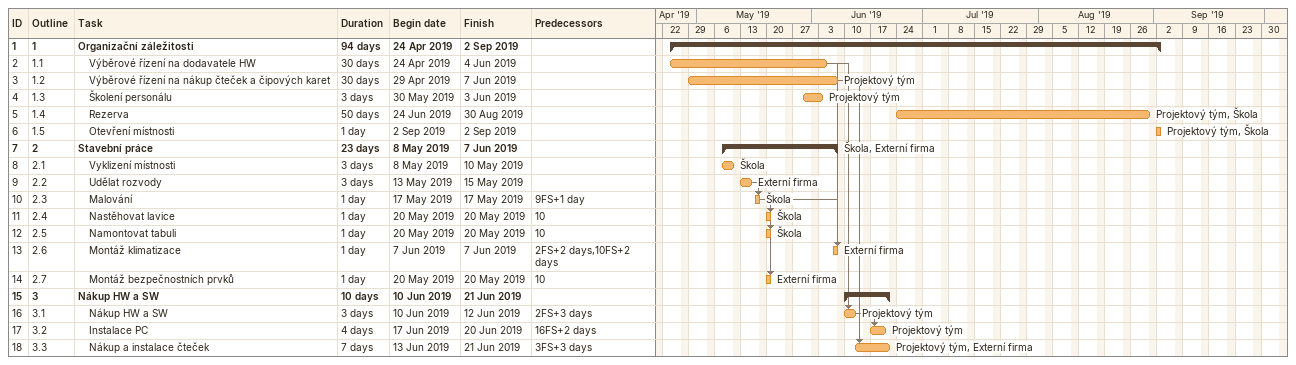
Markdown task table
| ID | WBS | Task | Duration | Start | Finish | Predecessors | Resources |
|---|---|---|---|---|---|---|---|
| 1 | 1 | **Organizační záležitosti** | 94d | 2019-04-24 | 2019-09-02 |  |  |
| 2 | 1.1 | Výběrové řízení na dodavatele HW | 30d | 2019-04-24 | 2019-06-04 |  |  |
| 3 | 1.2 | Výběrové řízení na nákup čteček a čipových karet | 30d | 2019-04-29 | 2019-06-07 |  | Projektový tým |
| 4 | 1.3 | Školení personálu | 3d | 2019-05-30 | 2019-06-03 |  | Projektový tým |
| 5 | 1.4 | Rezerva | 50d | 2019-06-24 | 2019-08-30 |  | Projektový tým, Škola |
| 6 | 1.5 | Otevření místnosti | 1d | 2019-09-02 | 2019-09-02 |  | Projektový tým, Škola |
| 7 | 2 | **Stavební práce** | 23d | 2019-05-08 | 2019-06-07 |  | Škola, Externí firma |
| 8 | 2.1 | Vyklizení místnosti | 3d | 2019-05-08 | 2019-05-10 |  | Škola |
| 9 | 2.2 | Udělat rozvody | 3d | 2019-05-13 | 2019-05-15 |  | Externí firma |
| 10 | 2.3 | Malování | 1d | 2019-05-17 | 2019-05-17 | 9FS+1d | Škola |
| 11 | 2.4 | Nastěhovat lavice | 1d | 2019-05-20 | 2019-05-20 | 10 | Škola |
| 12 | 2.5 | Namontovat tabuli | 1d | 2019-05-20 | 2019-05-20 | 10 | Škola |
| 13 | 2.6 | Montáž klimatizace | 1d | 2019-06-07 | 2019-06-07 | 2FS+2d, 10FS+2d | Externí firma |
| 14 | 2.7 | Montáž bezpečnostních prvků | 1d | 2019-05-20 | 2019-05-20 | 10 | Externí firma |
| 15 | 3 | **Nákup HW a SW** | 10d | 2019-06-10 | 2019-06-21 |  |  |
| 16 | 3.1 | Nákup HW a SW | 3d | 2019-06-10 | 2019-06-12 | 2FS+3d | Projektový tým |
| 17 | 3.2 | Instalace PC | 4d | 2019-06-17 | 2019-06-20 | 16FS+2d | Projektový tým |
| 18 | 3.3 | Nákup a instalace čteček | 7d | 2019-06-13 | 2019-06-21 | 3FS+3d | Projektový tým, Externí firma |
